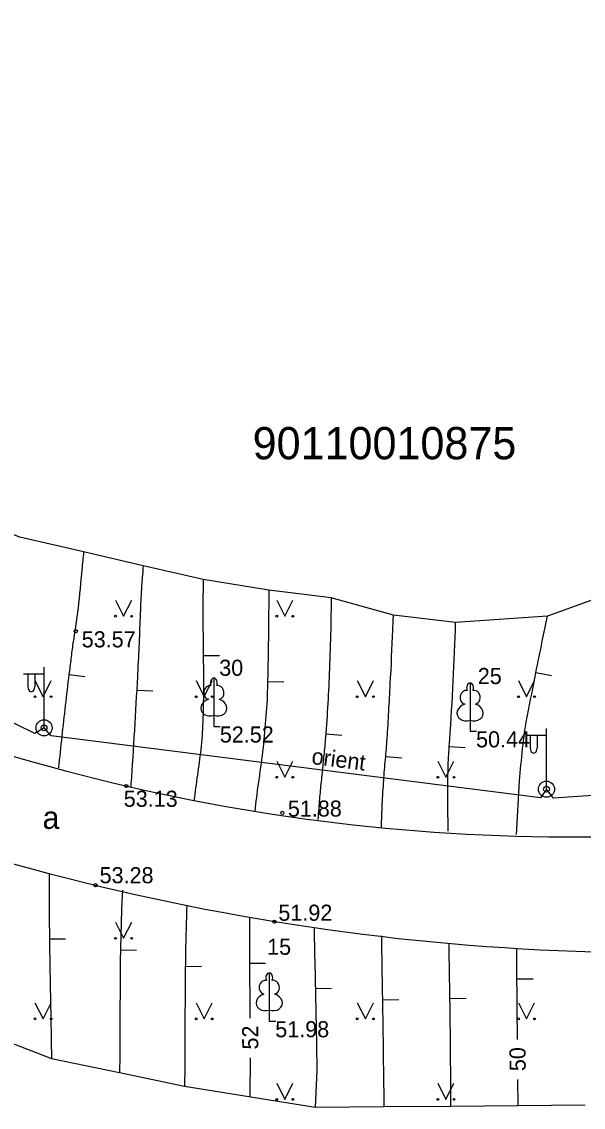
# Model space of a CAD drawing. Extents: x 425617 to 425827, y 321344 to 321493.
# Drawn here: x 425704.34 to 425721.76, y 321397.26 to 321430.95 of the extents above; entities that cross this region are included whole.
import ezdxf

# ---------------------------------------------------------------- set-up
doc = ezdxf.new("R2010")
doc.units = 0
for name, color, linetype in [('APGS_ELEM_####_####_#', 7, 'Continuous'), ('APGS_VADP_ZSPR_####_#', 7, 'Continuous'), ('APGS_VADP_ZSPR_TKST_#', 7, 'Continuous'), ('CELI_CMAL_####_####_#', 7, 'Continuous'), ('CELI_CSEG_####_TKST_#', 7, 'Continuous'), ('RAMI_UZMR_####_####_#', 7, 'Continuous'), ('RELJ_AATZ_####_TKST_#', 7, 'Continuous'), ('RELJ_ELEM_####_####_#', 7, 'Continuous'), ('RELJ_HORZ_####_TKST_#', 7, 'Continuous'), ('RELJ_HORZ_PAMT_####_#', 7, 'Continuous'), ('RELJ_HORZ_RESN_####_#', 7, 'Continuous'), ('ROBZ_UZMR_####_TKST_#', 7, 'Continuous'), ('TERT_DIAM_####_TKST_#', 7, 'Continuous'), ('TERT_ELEM_####_####_#', 7, 'Continuous')]:
    doc.layers.add(name, color=color, linetype=linetype)

msp = doc.modelspace()

# ---------------------------------------------------------------- linework, layer by layer
at = {"layer": 'APGS_ELEM_####_####_#'}
for p, q in [((425705.032, 321410.702), (425704.397, 321410.697)), ((425704.532, 321410.698), (425704.532, 321410.306)), ((425704.742, 321410.7), (425704.742, 321410.306)), ((425705.032, 321409.035), (425705.032, 321410.918)), ((425720.618, 321407.129), (425720.618, 321409.012)), ((425720.618, 321408.796), (425719.983, 321408.791)), ((425720.118, 321408.792), (425720.118, 321408.4)), ((425720.328, 321408.794), (425720.328, 321408.4))]:
    msp.add_line(p, q, dxfattribs=at)
for centre, radius in [((425705.032, 321409.035), 0.25), ((425705.032, 321409.035), 0.09), ((425720.618, 321407.129), 0.25), ((425720.618, 321407.129), 0.09)]:
    msp.add_circle(centre, radius, dxfattribs=at)
for centre in [(425704.637, 321410.306), (425720.223, 321408.4)]:
    msp.add_ellipse(centre, major_axis=(0, 0.151), ratio=0.695971, start_param=1.570796, end_param=4.712389, dxfattribs=at)
at = {"layer": 'APGS_VADP_ZSPR_####_#'}
for p, q in [((425704.742, 321408.854), (425692.72, 321414.792)), ((425705.032, 321409.035), (425704.742, 321408.854)), ((425705.257, 321408.782), (425705.032, 321409.035)), ((425720.431, 321406.864), (425705.257, 321408.782)), ((425736.539, 321407.888), (425720.836, 321406.856)), ((425720.618, 321407.129), (425720.431, 321406.864)), ((425720.836, 321406.856), (425720.618, 321407.129))]:
    msp.add_line(p, q, dxfattribs=at)
at = {"layer": 'CELI_CMAL_####_####_#'}
for centre, radius, start, end in [((425721.405, 321466.927), 61.277, 241.41319, 271.70516), ((425724.14, 321476.278), 74.224, 242.83003, 270.12659)]:
    msp.add_arc(centre, radius, start, end, dxfattribs=at)
at = {"layer": 'RAMI_UZMR_####_####_#'}
for points in [[(425652.693, 321436.035), (425652.44, 321434.458), (425651.033, 321425.95), (425650.811, 321424.94), (425650.436, 321423.234), (425656.255, 321421.554), (425657.894, 321421.484), (425677.172, 321413.307), (425680.184, 321410.436), (425686.211, 321405.691), (425689.681, 321403.905), (425694.888, 321401.717), (425698.592, 321400.465), (425702.77, 321399.733), (425705.262, 321398.768), (425707.375, 321398.332), (425709.389, 321397.916), (425713.445, 321397.255), (425715.58, 321397.275), (425717.656, 321397.294), (425721.816, 321397.333)], [(425723.6, 321413.571), (425720.653, 321412.503), (425717.801, 321412.305), (425715.871, 321412.532), (425713.941, 321413.069), (425712.009, 321413.303), (425709.968, 321413.638), (425708.107, 321414.067), (425706.257, 321414.493), (425704.281, 321414.949), (425702.368, 321415.69), (425700.53, 321416.563), (425698.709, 321417.429), (425696.648, 321417.491), (425694.2, 321418.078), (425686.97, 321420.995), (425684.635, 321422.397), (425683.358, 321423.027), (425679.053, 321426.218)]]:
    msp.add_lwpolyline(points, dxfattribs=at)
at = {"layer": 'RELJ_ELEM_####_####_#'}
for centre in [(425706.015, 321412.032), (425707.583, 321407.229), (425712.425, 321406.393), (425706.629, 321404.149), (425712.18, 321403.016)]:
    msp.add_circle(centre, 0.05, dxfattribs=at)
at = {"layer": 'RELJ_HORZ_PAMT_####_#'}
for p, q in [((425710.47, 321411.274), (425709.97, 321411.271)), ((425706.299, 321410.618), (425705.802, 321410.679)), ((425708.403, 321410.17), (425707.903, 321410.198)), ((425714.268, 321408.795), (425713.77, 321408.833)), ((425718.101, 321408.41), (425717.602, 321408.449)), ((425716.129, 321408.088), (425715.631, 321408.133)), ((425705.698, 321402.475), (425705.198, 321402.469)), ((425707.9, 321402.126), (425707.4, 321402.134)), ((425709.914, 321401.616), (425709.414, 321401.621)), ((425711.904, 321401.721), (425711.404, 321401.717)), ((425713.949, 321400.939), (425713.45, 321400.928)), ((425716.04, 321400.593), (425715.541, 321400.585)), ((425718.125, 321400.629), (425717.625, 321400.623)), ((425717.656, 321397.294), (425717.647, 321398.474)), ((425713.493, 321398.388), (425713.445, 321397.255)), ((425715.58, 321397.275), (425715.569, 321398.431))]:
    msp.add_line(p, q, dxfattribs=at)
for points in [[(425706.257, 321414.493), (425706.205, 321413.951), (425706.085, 321412.751), (425705.959, 321411.858), (425705.928, 321411.661), (425705.865, 321411.179), (425705.804, 321410.696), (425705.69, 321409.731), (425705.582, 321408.764), (425705.479, 321407.797)], [(425708.107, 321414.067), (425708.078, 321413.705), (425708.06, 321413.455), (425708.045, 321413.204), (425708.032, 321412.954), (425708.021, 321412.703), (425708.021, 321412.697)], [(425709.968, 321413.638), (425709.959, 321412.657), (425709.968, 321411.508), (425709.976, 321410.359), (425709.972, 321409.784), (425709.966, 321409.497), (425709.957, 321409.21), (425709.894, 321408.354), (425709.843, 321407.959), (425709.788, 321407.565), (425709.733, 321407.171), (425709.683, 321406.776)], [(425713.941, 321413.069), (425713.924, 321412.084), (425713.886, 321410.862), (425713.762, 321408.737), (425713.713, 321408.188), (425713.656, 321407.639), (425713.6, 321407.09), (425713.552, 321406.541), (425713.526, 321406.192)], [(425708.021, 321412.697), (425707.94, 321410.861), (425707.928, 321410.635), (425707.725, 321407.281), (425707.718, 321407.184)], [(425715.498, 321405.941), (425715.526, 321406.673), (425715.547, 321407.039), (425715.57, 321407.405), (425715.595, 321407.729), (425715.624, 321408.053), (425715.653, 321408.377), (425715.677, 321408.701), (425715.727, 321409.545), (425715.774, 321410.39), (425715.853, 321412.079), (425715.871, 321412.532)], [(425717.57, 321405.83), (425717.568, 321407.779), (425717.589, 321408.269), (425717.617, 321408.664), (425717.801, 321412.305)], [(425705.193, 321404.514), (425705.192, 321404.381), (425705.221, 321401.067)], [(425707.469, 321403.99), (425707.452, 321403.765), (425707.439, 321403.481), (425707.397, 321401.883), (425707.387, 321400.285)], [(425709.458, 321403.525), (425709.452, 321403.342), (425709.417, 321401.871), (425709.403, 321399.556)], [(425713.41, 321402.809), (425713.413, 321402.65), (425713.472, 321399.875), (425713.492, 321398.551), (425713.493, 321398.388)], [(425715.569, 321398.431), (425715.546, 321400.231), (425715.509, 321402.485), (425715.508, 321402.576)], [(425717.647, 321398.474), (425717.625, 321400.588), (425717.603, 321402.32), (425717.603, 321402.324)], [(425705.221, 321401.067), (425705.248, 321399.652), (425705.262, 321398.768)], [(425707.387, 321400.285), (425707.378, 321398.627), (425707.375, 321398.332)], [(425709.403, 321399.556), (425709.394, 321398.114), (425709.389, 321397.916)]]:
    msp.add_spline(points, degree=3, dxfattribs=at)
at = {"layer": 'RELJ_HORZ_RESN_####_#'}
for p, q in [((425720.78, 321410.648), (425720.29, 321410.745)), ((425712.467, 321410.453), (425711.967, 321410.466)), ((425719.692, 321405.725), (425719.786, 321407.385)), ((425720.204, 321401.235), (425719.704, 321401.231)), ((425711.425, 321398.791), (425711.417, 321397.586)), ((425719.736, 321397.314), (425719.728, 321398.122))]:
    msp.add_line(p, q, dxfattribs=at)
for points in [[(425712.009, 321413.303), (425712.001, 321412.773), (425711.99, 321411.774), (425711.974, 321410.775), (425711.945, 321409.776)], [(425719.786, 321407.385), (425720.024, 321409.382), (425720.031, 321409.418), (425720.29, 321410.745), (425720.49, 321411.721), (425720.653, 321412.503)], [(425711.945, 321409.776), (425711.749, 321407.808), (425711.673, 321407.289), (425711.569, 321406.448)], [(425711.405, 321403.158), (425711.403, 321402.929), (425711.406, 321401.586), (425711.419, 321400.242), (425711.421, 321400.025)], [(425719.717, 321399.355), (425719.706, 321400.945), (425719.695, 321402.155), (425719.695, 321402.169)]]:
    msp.add_spline(points, degree=3, dxfattribs=at)
at = {"layer": 'TERT_ELEM_####_####_#'}
for p, q in [((425707.25, 321413), (425707.5, 321412.5)), ((425707.5, 321412.5), (425707.75, 321413)), ((425712.25, 321413), (425712.5, 321412.5)), ((425712.5, 321412.5), (425712.75, 321413)), ((425704.75, 321410.5), (425705, 321410)), ((425705, 321410), (425705.25, 321410.5)), ((425709.75, 321410.5), (425710, 321410)), ((425710, 321410), (425710.25, 321410.5)), ((425714.75, 321410.5), (425715, 321410)), ((425715, 321410), (425715.25, 321410.5)), ((425719.75, 321410.5), (425720, 321410)), ((425720, 321410), (425720.25, 321410.5)), ((425710.299, 321409.424), (425710.299, 321409.077)), ((425718.249, 321409.275), (425718.249, 321408.928)), ((425710.299, 321409.077), (425710.499, 321409.077)), ((425718.249, 321408.928), (425718.449, 321408.928)), ((425712.25, 321408), (425712.5, 321407.5)), ((425712.5, 321407.5), (425712.75, 321408)), ((425717.25, 321408), (425717.5, 321407.5)), ((425717.5, 321407.5), (425717.75, 321408)), ((425707.25, 321403), (425707.5, 321402.5)), ((425707.5, 321402.5), (425707.75, 321403)), ((425704.75, 321400.5), (425705, 321400)), ((425705, 321400), (425705.25, 321400.5)), ((425709.75, 321400.5), (425710, 321400)), ((425710, 321400), (425710.25, 321400.5)), ((425714.75, 321400.5), (425715, 321400)), ((425715, 321400), (425715.25, 321400.5)), ((425719.75, 321400.5), (425720, 321400)), ((425720, 321400), (425720.25, 321400.5)), ((425712.019, 321400.275), (425712.019, 321399.928)), ((425712.019, 321399.928), (425712.219, 321399.928)), ((425712.25, 321398), (425712.5, 321397.5)), ((425712.5, 321397.5), (425712.75, 321398)), ((425717.25, 321398), (425717.5, 321397.5)), ((425717.5, 321397.5), (425717.75, 321398))]:
    msp.add_line(p, q, dxfattribs=at)
for points in [[(425710.299, 321410.577), (425710.299, 321409.424)], [(425710.389, 321410.345), (425710.388, 321410.346)], [(425718.249, 321410.428), (425718.249, 321409.275)], [(425718.339, 321410.196), (425718.338, 321410.197)], [(425712.019, 321401.428), (425712.019, 321400.275)], [(425712.109, 321401.196), (425712.108, 321401.197)]]:
    msp.add_lwpolyline(points, dxfattribs=at)
for centre, radius in [((425707.25, 321412.5), 0.028), ((425707.75, 321412.5), 0.0263), ((425712.25, 321412.5), 0.028), ((425712.75, 321412.5), 0.0263), ((425704.75, 321410), 0.028), ((425705.25, 321410), 0.0263), ((425709.75, 321410), 0.028), ((425710.25, 321410), 0.0263), ((425714.75, 321410), 0.028), ((425715.25, 321410), 0.0263), ((425719.75, 321410), 0.028), ((425720.25, 321410), 0.0263), ((425712.25, 321407.5), 0.028), ((425712.75, 321407.5), 0.0263), ((425717.25, 321407.5), 0.028), ((425717.75, 321407.5), 0.0263), ((425707.25, 321402.5), 0.028), ((425707.75, 321402.5), 0.0263), ((425704.75, 321400), 0.028), ((425705.25, 321400), 0.0263), ((425709.75, 321400), 0.028), ((425710.25, 321400), 0.0263), ((425714.75, 321400), 0.028), ((425715.25, 321400), 0.0263), ((425719.75, 321400), 0.028), ((425720.25, 321400), 0.0263), ((425712.25, 321397.5), 0.028), ((425712.75, 321397.5), 0.0263), ((425717.25, 321397.5), 0.028), ((425717.75, 321397.5), 0.0263)]:
    msp.add_circle(centre, radius, dxfattribs=at)
for centre, major_axis, ratio, start_param, end_param in [((425710.171, 321410.132), (-0.039, -0.212), 0.861323, 3.141593, 6.283185), ((425710.299, 321410.427), (0, -0.15), 0.707107, 3.14537, 5.287485), ((425710.299, 321410.427), (0, -0.15), 0.707107, 0.995701, 3.137816), ((425710.427, 321410.132), (0.039, -0.212), 0.861323, 0, 3.141593), ((425718.249, 321410.278), (0, -0.15), 0.707107, 3.14537, 5.287485), ((425718.249, 321410.278), (0, -0.15), 0.707107, 0.995701, 3.137816), ((425718.121, 321409.983), (-0.039, -0.212), 0.861323, 3.141593, 6.283185), ((425718.377, 321409.983), (0.039, -0.212), 0.861323, 0, 3.141593), ((425710.209, 321409.67), (0.307, 0.095), 0.814445, 1.570796, 4.752015), ((425710.389, 321409.67), (-0.307, 0.095), 0.814445, 1.531171, 4.712389), ((425718.159, 321409.521), (0.307, 0.095), 0.814445, 1.570796, 4.752015), ((425718.339, 321409.521), (-0.307, 0.095), 0.814445, 1.531171, 4.712389), ((425711.891, 321400.983), (-0.039, -0.212), 0.861323, 3.141593, 6.283185), ((425712.019, 321401.278), (0, -0.15), 0.707107, 3.14537, 5.287485), ((425712.019, 321401.278), (0, -0.15), 0.707107, 0.995701, 3.137816), ((425712.147, 321400.983), (0.039, -0.212), 0.861323, 0, 3.141593), ((425711.929, 321400.521), (0.307, 0.095), 0.814445, 1.570796, 4.752015), ((425712.109, 321400.521), (-0.307, 0.095), 0.814445, 1.531171, 4.712389)]:
    msp.add_ellipse(centre, major_axis=major_axis, ratio=ratio, start_param=start_param, end_param=end_param, dxfattribs=at)

# ---------------------------------------------------------------- texts
at = {"layer": 'APGS_VADP_ZSPR_TKST_#'}
msp.add_text('orient', height=0.5, rotation=352.7948, dxfattribs=at).set_placement((425713.312, 321407.915))
at = {"layer": 'CELI_CSEG_####_TKST_#'}
msp.add_text('a', height=0.7, dxfattribs=at).set_placement((425704.986, 321405.897))
at = {"layer": 'RELJ_AATZ_####_TKST_#'}
for s, p in [(' 53.57', (425706.015, 321411.532)), (' 52.52', (425710.299, 321408.577)), (' 50.44', (425718.249, 321408.428)), (' 53.13', (425707.319, 321406.583)), (' 51.88', (425712.41, 321406.278)), (' 53.28', (425706.569, 321404.209)), (' 51.92', (425712.116, 321403.045)), (' 51.98', (425712.019, 321399.428))]:
    msp.add_text(s, height=0.5, dxfattribs=at).set_placement(p)
at = {"layer": 'RELJ_HORZ_####_TKST_#'}
for s, rotation, p in [('52', 90.2538, (425711.679, 321399.049)), ('50', 90.5287, (425719.975, 321398.379))]:
    msp.add_text(s, height=0.5, rotation=rotation, dxfattribs=at).set_placement(p)
at = {"layer": 'ROBZ_UZMR_####_TKST_#'}
msp.add_text('90110010875', height=1, dxfattribs=at).set_placement((425711.503, 321417.371))
at = {"layer": 'TERT_DIAM_####_TKST_#'}
for s, p in [(' 30', (425710.281, 321410.649)), (' 25', (425718.303, 321410.392)), (' 15', (425711.767, 321401.988))]:
    msp.add_text(s, height=0.5, dxfattribs=at).set_placement(p)

doc.saveas('drawing.dxf')
